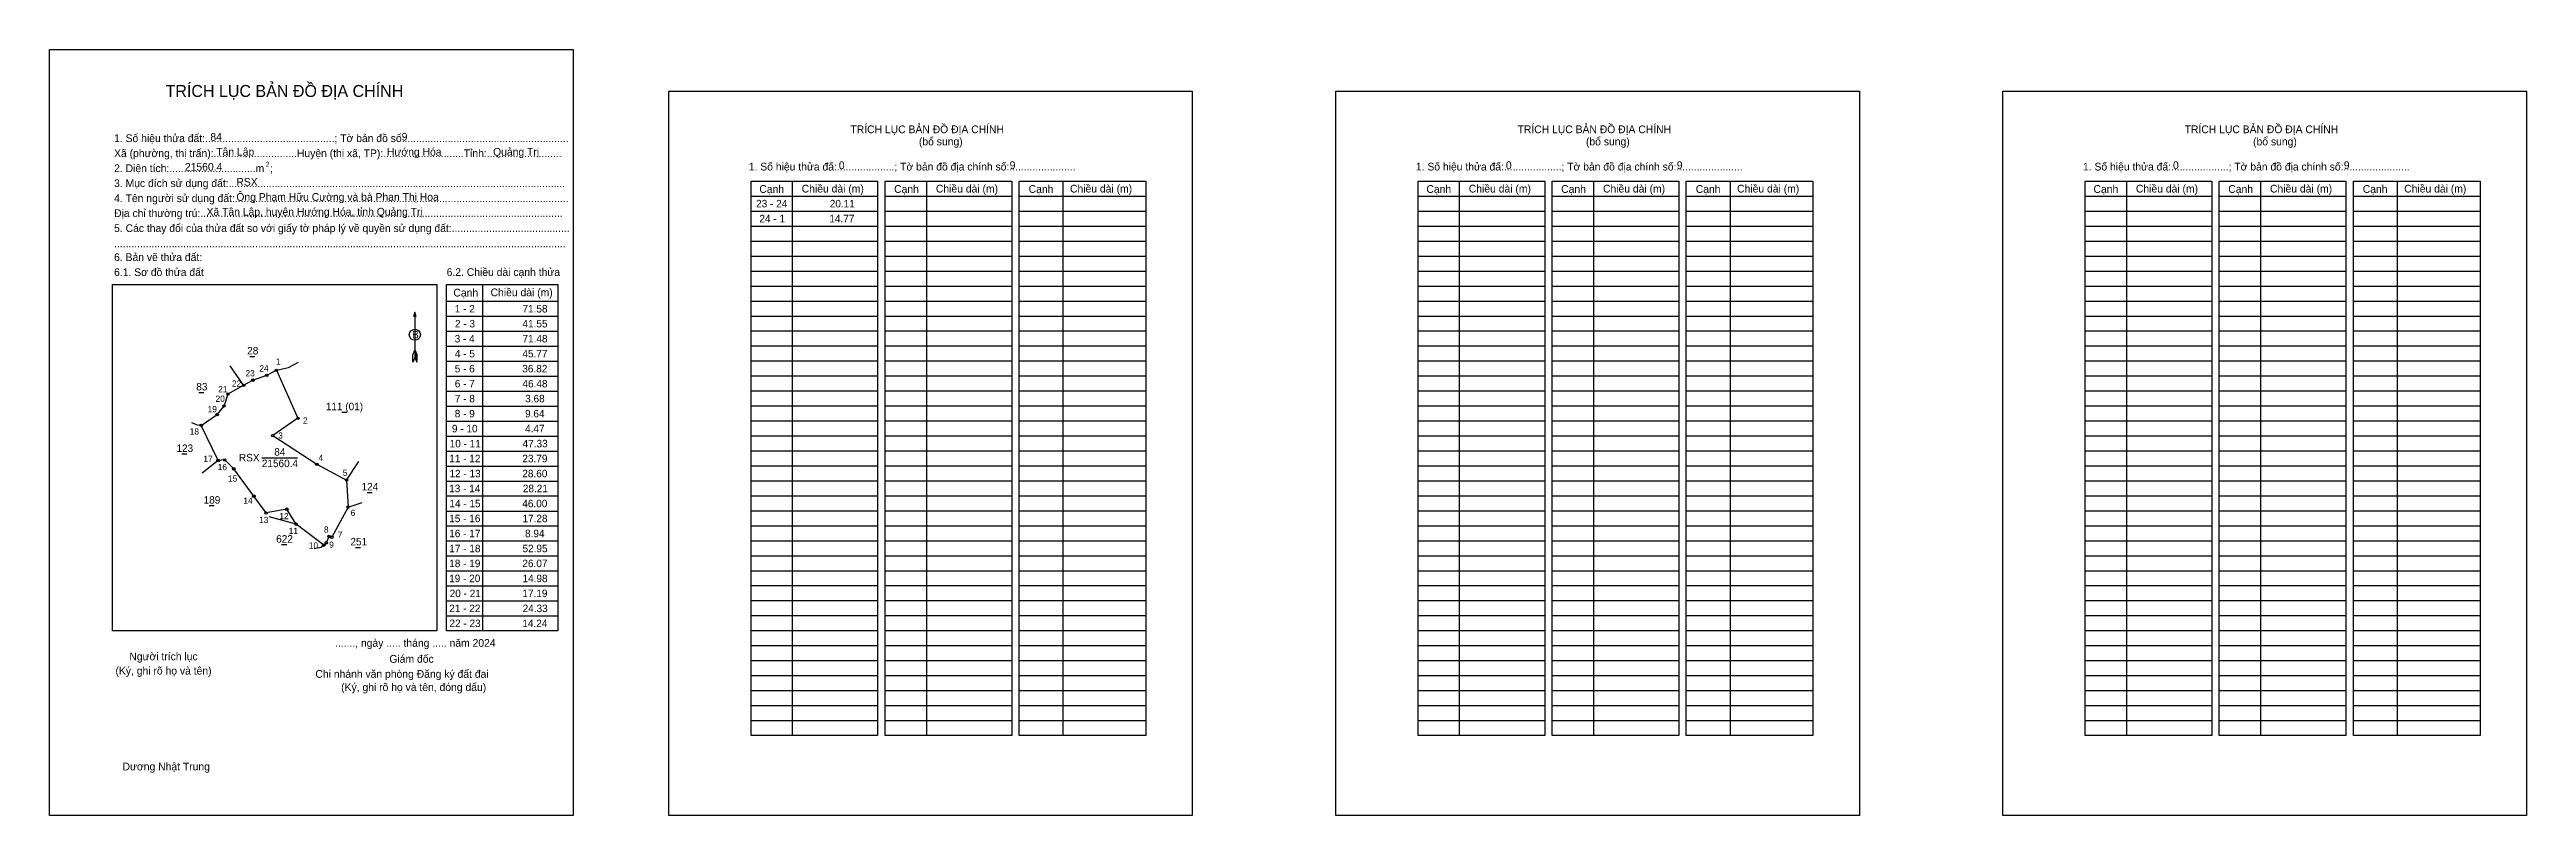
# Model space of a CAD drawing. Extents: x 541880 to 548270, y 1837258 to 1838299.
# Drawn here: x 544905 to 548270, y 1837258 to 1838299 of the extents above; entities that cross this region are included whole.
import ezdxf

# ---------------------------------------------------------------- set-up
doc = ezdxf.new("R2010")
doc.units = 0
for name, color, linetype in [('Level 1', 7, 'Continuous'), ('Level 10', 7, 'Continuous'), ('Level 11', 7, 'Continuous'), ('Level 13', 7, 'Continuous'), ('Level 2', 7, 'Continuous'), ('Level 27', 7, 'Continuous'), ('Level 36', 7, 'Continuous'), ('Level 52', 7, 'Continuous'), ('Level 6', 7, 'Continuous'), ('Level 9', 7, 'Continuous')]:
    doc.layers.add(name, color=color, linetype=linetype)

msp = doc.modelspace()

# ---------------------------------------------------------------- linework, layer by layer
at = {"layer": 'Level 1'}
for p, q in [((544905, 1838298.7), (544905, 1838298.7)), ((545746.2, 1838242), (545746.2, 1838242)), ((545858, 1838099.6), (546030, 1838099.6)), ((545914, 1838119.9), (545914, 1837366.8)), ((546040.2, 1838099.6), (546212.2, 1838099.6)), ((546096.2, 1838119.9), (546096.2, 1837366.8)), ((546222.4, 1838099.6), (546394.4, 1838099.6)), ((546281.8, 1838119.9), (546281.8, 1837366.8)), ((546764.3, 1838099.6), (546936.3, 1838099.6)), ((546820.3, 1838119.9), (546820.3, 1837366.8)), ((546946.5, 1838099.6), (547118.5, 1838099.6)), ((547002.5, 1838119.9), (547002.5, 1837366.8)), ((547128.7, 1838099.6), (547300.7, 1838099.6)), ((547188.1, 1838119.9), (547188.1, 1837366.8)), ((547670.6, 1838099.6), (547842.6, 1838099.6)), ((547726.5, 1838119.9), (547726.5, 1837366.8)), ((547852.8, 1838099.6), (548024.8, 1838099.6)), ((547908.8, 1838119.9), (547908.8, 1837366.8)), ((548035, 1838099.6), (548207, 1838099.6)), ((548094.4, 1838119.9), (548094.4, 1837366.8)), ((545858, 1838079.2), (546030, 1838079.2)), ((546040.2, 1838079.2), (546212.2, 1838079.2)), ((546222.4, 1838079.2), (546394.4, 1838079.2)), ((546764.3, 1838079.2), (546936.3, 1838079.2)), ((546946.5, 1838079.2), (547118.5, 1838079.2)), ((547128.7, 1838079.2), (547300.7, 1838079.2)), ((547670.6, 1838079.2), (547842.6, 1838079.2)), ((547852.8, 1838079.2), (548024.8, 1838079.2)), ((548035, 1838079.2), (548207, 1838079.2)), ((545858, 1838058.9), (546030, 1838058.9)), ((545858, 1838038.5), (546030, 1838038.5)), ((546040.2, 1838058.9), (546212.2, 1838058.9)), ((546040.2, 1838038.5), (546212.2, 1838038.5)), ((546222.4, 1838058.9), (546394.4, 1838058.9)), ((546222.4, 1838038.5), (546394.4, 1838038.5)), ((546764.3, 1838058.9), (546936.3, 1838058.9)), ((546764.3, 1838038.5), (546936.3, 1838038.5)), ((546946.5, 1838058.9), (547118.5, 1838058.9)), ((546946.5, 1838038.5), (547118.5, 1838038.5)), ((547128.7, 1838058.9), (547300.7, 1838058.9)), ((547128.7, 1838038.5), (547300.7, 1838038.5)), ((547670.6, 1838058.9), (547842.6, 1838058.9)), ((547670.6, 1838038.5), (547842.6, 1838038.5)), ((547852.8, 1838058.9), (548024.8, 1838058.9)), ((547852.8, 1838038.5), (548024.8, 1838038.5)), ((548035, 1838058.9), (548207, 1838058.9)), ((548035, 1838038.5), (548207, 1838038.5)), ((545858, 1838018.2), (546030, 1838018.2)), ((545858, 1837997.8), (546030, 1837997.8)), ((546040.2, 1838018.2), (546212.2, 1838018.2)), ((546040.2, 1837997.8), (546212.2, 1837997.8)), ((546222.4, 1838018.2), (546394.4, 1838018.2)), ((546222.4, 1837997.8), (546394.4, 1837997.8)), ((546764.3, 1838018.2), (546936.3, 1838018.2)), ((546764.3, 1837997.8), (546936.3, 1837997.8)), ((546946.5, 1838018.2), (547118.5, 1838018.2)), ((546946.5, 1837997.8), (547118.5, 1837997.8)), ((547128.7, 1838018.2), (547300.7, 1838018.2)), ((547128.7, 1837997.8), (547300.7, 1837997.8)), ((547670.6, 1838018.2), (547842.6, 1838018.2)), ((547670.6, 1837997.8), (547842.6, 1837997.8)), ((547852.8, 1838018.2), (548024.8, 1838018.2)), ((547852.8, 1837997.8), (548024.8, 1837997.8)), ((548035, 1838018.2), (548207, 1838018.2)), ((548035, 1837997.8), (548207, 1837997.8)), ((544990.6, 1837979.5), (544990.6, 1837979.5)), ((545493.4, 1837979.5), (545493.4, 1837509)), ((545858, 1837977.4), (546030, 1837977.4)), ((546040.2, 1837977.4), (546212.2, 1837977.4)), ((546222.4, 1837977.4), (546394.4, 1837977.4)), ((546764.3, 1837977.4), (546936.3, 1837977.4)), ((546946.5, 1837977.4), (547118.5, 1837977.4)), ((547128.7, 1837977.4), (547300.7, 1837977.4)), ((547670.6, 1837977.4), (547842.6, 1837977.4)), ((547852.8, 1837977.4), (548024.8, 1837977.4)), ((548035, 1837977.4), (548207, 1837977.4)), ((545401.3, 1837942), (545401.3, 1837880.4)), ((545444.5, 1837956.8), (545595.5, 1837956.8)), ((545444.5, 1837936.4), (545595.5, 1837936.4)), ((545858, 1837957.1), (546030, 1837957.1)), ((545858, 1837936.7), (546030, 1837936.7)), ((546040.2, 1837957.1), (546212.2, 1837957.1)), ((546040.2, 1837936.7), (546212.2, 1837936.7)), ((546222.4, 1837957.1), (546394.4, 1837957.1)), ((546222.4, 1837936.7), (546394.4, 1837936.7)), ((546764.3, 1837957.1), (546936.3, 1837957.1)), ((546764.3, 1837936.7), (546936.3, 1837936.7)), ((546946.5, 1837957.1), (547118.5, 1837957.1)), ((546946.5, 1837936.7), (547118.5, 1837936.7)), ((547128.7, 1837957.1), (547300.7, 1837957.1)), ((547128.7, 1837936.7), (547300.7, 1837936.7)), ((547670.6, 1837957.1), (547842.6, 1837957.1)), ((547670.6, 1837936.7), (547842.6, 1837936.7)), ((547852.8, 1837957.1), (548024.8, 1837957.1)), ((547852.8, 1837936.7), (548024.8, 1837936.7)), ((548035, 1837957.1), (548207, 1837957.1)), ((548035, 1837936.7), (548207, 1837936.7)), ((545444.5, 1837916.1), (545595.5, 1837916.1)), ((545444.5, 1837895.7), (545595.5, 1837895.7)), ((545858, 1837916.4), (546030, 1837916.4)), ((545858, 1837896), (546030, 1837896)), ((546040.2, 1837916.4), (546212.2, 1837916.4)), ((546040.2, 1837896), (546212.2, 1837896)), ((546222.4, 1837916.4), (546394.4, 1837916.4)), ((546222.4, 1837896), (546394.4, 1837896)), ((546764.3, 1837916.4), (546936.3, 1837916.4)), ((546764.3, 1837896), (546936.3, 1837896)), ((546946.5, 1837916.4), (547118.5, 1837916.4)), ((546946.5, 1837896), (547118.5, 1837896)), ((547128.7, 1837916.4), (547300.7, 1837916.4)), ((547128.7, 1837896), (547300.7, 1837896)), ((547670.6, 1837916.4), (547842.6, 1837916.4)), ((547670.6, 1837896), (547842.6, 1837896)), ((547852.8, 1837916.4), (548024.8, 1837916.4)), ((547852.8, 1837896), (548024.8, 1837896)), ((548035, 1837916.4), (548207, 1837916.4)), ((548035, 1837896), (548207, 1837896)), ((545398.6, 1837874.1), (545398.7, 1837884.3)), ((545401.3, 1837880.4), (545398.6, 1837874.1)), ((545401.3, 1837890.6), (545398.7, 1837884.3)), ((545401.3, 1837890.6), (545403.9, 1837884.3)), ((545401.3, 1837889.7), (545403.9, 1837883.4)), ((545401.3, 1837888.8), (545403.9, 1837882.5)), ((545401.3, 1837888), (545404, 1837881.6)), ((545401.3, 1837887), (545404, 1837880.7)), ((545401.3, 1837886.2), (545404, 1837879.8)), ((545401.3, 1837885.3), (545404, 1837878.9)), ((545401.3, 1837884.4), (545404, 1837877.9)), ((545401.3, 1837883.5), (545404, 1837877)), ((545401.3, 1837882.6), (545404, 1837876.1)), ((545401.3, 1837881.7), (545404, 1837875.2)), ((545401.3, 1837880.4), (545404, 1837874.1)), ((545404, 1837874.1), (545403.9, 1837884.3)), ((545444.5, 1837875.4), (545595.5, 1837875.4)), ((545858, 1837875.7), (546030, 1837875.7)), ((546040.2, 1837875.7), (546212.2, 1837875.7)), ((546222.4, 1837875.7), (546394.4, 1837875.7)), ((546764.3, 1837875.7), (546936.3, 1837875.7)), ((546946.5, 1837875.7), (547118.5, 1837875.7)), ((547128.7, 1837875.7), (547300.7, 1837875.7)), ((547670.6, 1837875.7), (547842.6, 1837875.7)), ((547852.8, 1837875.7), (548024.8, 1837875.7)), ((548035, 1837875.7), (548207, 1837875.7)), ((545444.5, 1837855), (545595.5, 1837855)), ((545444.5, 1837834.7), (545595.5, 1837834.7)), ((545858, 1837855.3), (546030, 1837855.3)), ((545858, 1837835), (546030, 1837835)), ((546040.2, 1837855.3), (546212.2, 1837855.3)), ((546040.2, 1837835), (546212.2, 1837835)), ((546222.4, 1837855.3), (546394.4, 1837855.3)), ((546222.4, 1837835), (546394.4, 1837835)), ((546764.3, 1837855.3), (546936.3, 1837855.3)), ((546764.3, 1837835), (546936.3, 1837835)), ((546946.5, 1837855.3), (547118.5, 1837855.3)), ((546946.5, 1837835), (547118.5, 1837835)), ((547128.7, 1837855.3), (547300.7, 1837855.3)), ((547128.7, 1837835), (547300.7, 1837835)), ((547670.6, 1837855.3), (547842.6, 1837855.3)), ((547670.6, 1837835), (547842.6, 1837835)), ((547852.8, 1837855.3), (548024.8, 1837855.3)), ((547852.8, 1837835), (548024.8, 1837835)), ((548035, 1837855.3), (548207, 1837855.3)), ((548035, 1837835), (548207, 1837835)), ((545444.5, 1837814.3), (545595.5, 1837814.3)), ((545444.5, 1837793.9), (545595.5, 1837793.9)), ((545858, 1837814.6), (546030, 1837814.6)), ((545858, 1837794.3), (546030, 1837794.3)), ((546040.2, 1837814.6), (546212.2, 1837814.6)), ((546040.2, 1837794.3), (546212.2, 1837794.3)), ((546222.4, 1837814.6), (546394.4, 1837814.6)), ((546222.4, 1837794.3), (546394.4, 1837794.3)), ((546764.3, 1837814.6), (546936.3, 1837814.6)), ((546764.3, 1837794.3), (546936.3, 1837794.3)), ((546946.5, 1837814.6), (547118.5, 1837814.6)), ((546946.5, 1837794.3), (547118.5, 1837794.3)), ((547128.7, 1837814.6), (547300.7, 1837814.6)), ((547128.7, 1837794.3), (547300.7, 1837794.3)), ((547670.6, 1837814.6), (547842.6, 1837814.6)), ((547670.6, 1837794.3), (547842.6, 1837794.3)), ((547852.8, 1837814.6), (548024.8, 1837814.6)), ((547852.8, 1837794.3), (548024.8, 1837794.3)), ((548035, 1837814.6), (548207, 1837814.6)), ((548035, 1837794.3), (548207, 1837794.3)), ((545444.5, 1837773.6), (545595.5, 1837773.6)), ((545858, 1837773.9), (546030, 1837773.9)), ((546040.2, 1837773.9), (546212.2, 1837773.9)), ((546222.4, 1837773.9), (546394.4, 1837773.9)), ((546764.3, 1837773.9), (546936.3, 1837773.9)), ((546946.5, 1837773.9), (547118.5, 1837773.9)), ((547128.7, 1837773.9), (547300.7, 1837773.9)), ((547670.6, 1837773.9), (547842.6, 1837773.9)), ((547852.8, 1837773.9), (548024.8, 1837773.9)), ((548035, 1837773.9), (548207, 1837773.9)), ((545444.5, 1837753.2), (545595.5, 1837753.2)), ((545444.5, 1837732.9), (545595.5, 1837732.9)), ((545858, 1837753.5), (546030, 1837753.5)), ((545858, 1837733.2), (546030, 1837733.2)), ((546040.2, 1837753.5), (546212.2, 1837753.5)), ((546040.2, 1837733.2), (546212.2, 1837733.2)), ((546222.4, 1837753.5), (546394.4, 1837753.5)), ((546222.4, 1837733.2), (546394.4, 1837733.2)), ((546764.3, 1837753.5), (546936.3, 1837753.5)), ((546764.3, 1837733.2), (546936.3, 1837733.2)), ((546946.5, 1837753.5), (547118.5, 1837753.5)), ((546946.5, 1837733.2), (547118.5, 1837733.2)), ((547128.7, 1837753.5), (547300.7, 1837753.5)), ((547128.7, 1837733.2), (547300.7, 1837733.2)), ((547670.6, 1837753.5), (547842.6, 1837753.5)), ((547670.6, 1837733.2), (547842.6, 1837733.2)), ((547852.8, 1837753.5), (548024.8, 1837753.5)), ((547852.8, 1837733.2), (548024.8, 1837733.2)), ((548035, 1837753.5), (548207, 1837753.5)), ((548035, 1837733.2), (548207, 1837733.2)), ((545444.5, 1837712.5), (545595.5, 1837712.5)), ((545444.5, 1837692.2), (545595.5, 1837692.2)), ((545858, 1837712.8), (546030, 1837712.8)), ((545858, 1837692.5), (546030, 1837692.5)), ((546040.2, 1837712.8), (546212.2, 1837712.8)), ((546040.2, 1837692.5), (546212.2, 1837692.5)), ((546222.4, 1837712.8), (546394.4, 1837712.8)), ((546222.4, 1837692.5), (546394.4, 1837692.5)), ((546764.3, 1837712.8), (546936.3, 1837712.8)), ((546764.3, 1837692.5), (546936.3, 1837692.5)), ((546946.5, 1837712.8), (547118.5, 1837712.8)), ((546946.5, 1837692.5), (547118.5, 1837692.5)), ((547128.7, 1837712.8), (547300.7, 1837712.8)), ((547128.7, 1837692.5), (547300.7, 1837692.5)), ((547670.6, 1837712.8), (547842.6, 1837712.8)), ((547670.6, 1837692.5), (547842.6, 1837692.5)), ((547852.8, 1837712.8), (548024.8, 1837712.8)), ((547852.8, 1837692.5), (548024.8, 1837692.5)), ((548035, 1837712.8), (548207, 1837712.8)), ((548035, 1837692.5), (548207, 1837692.5)), ((545444.5, 1837671.8), (545595.5, 1837671.8)), ((545858, 1837672.1), (546030, 1837672.1)), ((546040.2, 1837672.1), (546212.2, 1837672.1)), ((546222.4, 1837672.1), (546394.4, 1837672.1)), ((546764.3, 1837672.1), (546936.3, 1837672.1)), ((546946.5, 1837672.1), (547118.5, 1837672.1)), ((547128.7, 1837672.1), (547300.7, 1837672.1)), ((547670.6, 1837672.1), (547842.6, 1837672.1)), ((547852.8, 1837672.1), (548024.8, 1837672.1)), ((548035, 1837672.1), (548207, 1837672.1)), ((545444.5, 1837651.5), (545595.5, 1837651.5)), ((545444.5, 1837631.1), (545595.5, 1837631.1)), ((545858, 1837651.8), (546030, 1837651.8)), ((545858, 1837631.4), (546030, 1837631.4)), ((546040.2, 1837651.8), (546212.2, 1837651.8)), ((546040.2, 1837631.4), (546212.2, 1837631.4)), ((546222.4, 1837651.8), (546394.4, 1837651.8)), ((546222.4, 1837631.4), (546394.4, 1837631.4)), ((546764.3, 1837651.8), (546936.3, 1837651.8)), ((546764.3, 1837631.4), (546936.3, 1837631.4)), ((546946.5, 1837651.8), (547118.5, 1837651.8)), ((546946.5, 1837631.4), (547118.5, 1837631.4)), ((547128.7, 1837651.8), (547300.7, 1837651.8)), ((547128.7, 1837631.4), (547300.7, 1837631.4)), ((547670.6, 1837651.8), (547842.6, 1837651.8)), ((547670.6, 1837631.4), (547842.6, 1837631.4)), ((547852.8, 1837651.8), (548024.8, 1837651.8)), ((547852.8, 1837631.4), (548024.8, 1837631.4)), ((548035, 1837651.8), (548207, 1837651.8)), ((548035, 1837631.4), (548207, 1837631.4)), ((545444.5, 1837610.8), (545595.5, 1837610.8)), ((545444.5, 1837590.4), (545595.5, 1837590.4)), ((545858, 1837611.1), (546030, 1837611.1)), ((545858, 1837590.7), (546030, 1837590.7)), ((546040.2, 1837611.1), (546212.2, 1837611.1)), ((546040.2, 1837590.7), (546212.2, 1837590.7)), ((546222.4, 1837611.1), (546394.4, 1837611.1)), ((546222.4, 1837590.7), (546394.4, 1837590.7)), ((546764.3, 1837611.1), (546936.3, 1837611.1)), ((546764.3, 1837590.7), (546936.3, 1837590.7)), ((546946.5, 1837611.1), (547118.5, 1837611.1)), ((546946.5, 1837590.7), (547118.5, 1837590.7)), ((547128.7, 1837611.1), (547300.7, 1837611.1)), ((547128.7, 1837590.7), (547300.7, 1837590.7)), ((547670.6, 1837611.1), (547842.6, 1837611.1)), ((547670.6, 1837590.7), (547842.6, 1837590.7)), ((547852.8, 1837611.1), (548024.8, 1837611.1)), ((547852.8, 1837590.7), (548024.8, 1837590.7)), ((548035, 1837611.1), (548207, 1837611.1)), ((548035, 1837590.7), (548207, 1837590.7)), ((545444.5, 1837570), (545595.5, 1837570)), ((545858, 1837570.4), (546030, 1837570.4)), ((546040.2, 1837570.4), (546212.2, 1837570.4)), ((546222.4, 1837570.4), (546394.4, 1837570.4)), ((546764.3, 1837570.4), (546936.3, 1837570.4)), ((546946.5, 1837570.4), (547118.5, 1837570.4)), ((547128.7, 1837570.4), (547300.7, 1837570.4)), ((547670.6, 1837570.4), (547842.6, 1837570.4)), ((547852.8, 1837570.4), (548024.8, 1837570.4)), ((548035, 1837570.4), (548207, 1837570.4)), ((545444.5, 1837549.7), (545595.5, 1837549.7)), ((545444.5, 1837529.3), (545595.5, 1837529.3)), ((545858, 1837550), (546030, 1837550)), ((545858, 1837529.7), (546030, 1837529.7)), ((546040.2, 1837550), (546212.2, 1837550)), ((546040.2, 1837529.7), (546212.2, 1837529.7)), ((546222.4, 1837550), (546394.4, 1837550)), ((546222.4, 1837529.7), (546394.4, 1837529.7)), ((546764.3, 1837550), (546936.3, 1837550)), ((546764.3, 1837529.7), (546936.3, 1837529.7)), ((546946.5, 1837550), (547118.5, 1837550)), ((546946.5, 1837529.7), (547118.5, 1837529.7)), ((547128.7, 1837550), (547300.7, 1837550)), ((547128.7, 1837529.7), (547300.7, 1837529.7)), ((547670.6, 1837550), (547842.6, 1837550)), ((547670.6, 1837529.7), (547842.6, 1837529.7)), ((547852.8, 1837550), (548024.8, 1837550)), ((547852.8, 1837529.7), (548024.8, 1837529.7)), ((548035, 1837550), (548207, 1837550)), ((548035, 1837529.7), (548207, 1837529.7)), ((545431, 1837509), (545431, 1837509)), ((545858, 1837509.3), (546030, 1837509.3)), ((545858, 1837488.9), (546030, 1837488.9)), ((546040.2, 1837509.3), (546212.2, 1837509.3)), ((546040.2, 1837488.9), (546212.2, 1837488.9)), ((546222.4, 1837509.3), (546394.4, 1837509.3)), ((546222.4, 1837488.9), (546394.4, 1837488.9)), ((546764.3, 1837509.3), (546936.3, 1837509.3)), ((546764.3, 1837488.9), (546936.3, 1837488.9)), ((546946.5, 1837509.3), (547118.5, 1837509.3)), ((546946.5, 1837488.9), (547118.5, 1837488.9)), ((547128.7, 1837509.3), (547300.7, 1837509.3)), ((547128.7, 1837488.9), (547300.7, 1837488.9)), ((547670.6, 1837509.3), (547842.6, 1837509.3)), ((547670.6, 1837488.9), (547842.6, 1837488.9)), ((547852.8, 1837509.3), (548024.8, 1837509.3)), ((547852.8, 1837488.9), (548024.8, 1837488.9)), ((548035, 1837509.3), (548207, 1837509.3)), ((548035, 1837488.9), (548207, 1837488.9)), ((545858, 1837468.6), (546030, 1837468.6)), ((546040.2, 1837468.6), (546212.2, 1837468.6)), ((546222.4, 1837468.6), (546394.4, 1837468.6)), ((546764.3, 1837468.6), (546936.3, 1837468.6)), ((546946.5, 1837468.6), (547118.5, 1837468.6)), ((547128.7, 1837468.6), (547300.7, 1837468.6)), ((547670.6, 1837468.6), (547842.6, 1837468.6)), ((547852.8, 1837468.6), (548024.8, 1837468.6)), ((548035, 1837468.6), (548207, 1837468.6)), ((545858, 1837448.2), (546030, 1837448.2)), ((545858, 1837427.9), (546030, 1837427.9)), ((546040.2, 1837448.2), (546212.2, 1837448.2)), ((546040.2, 1837427.9), (546212.2, 1837427.9)), ((546222.4, 1837448.2), (546394.4, 1837448.2)), ((546222.4, 1837427.9), (546394.4, 1837427.9)), ((546764.3, 1837448.2), (546936.3, 1837448.2)), ((546764.3, 1837427.9), (546936.3, 1837427.9)), ((546946.5, 1837448.2), (547118.5, 1837448.2)), ((546946.5, 1837427.9), (547118.5, 1837427.9)), ((547128.7, 1837448.2), (547300.7, 1837448.2)), ((547128.7, 1837427.9), (547300.7, 1837427.9)), ((547670.6, 1837448.2), (547842.6, 1837448.2)), ((547670.6, 1837427.9), (547842.6, 1837427.9)), ((547852.8, 1837448.2), (548024.8, 1837448.2)), ((547852.8, 1837427.9), (548024.8, 1837427.9)), ((548035, 1837448.2), (548207, 1837448.2)), ((548035, 1837427.9), (548207, 1837427.9)), ((545858, 1837407.5), (546030, 1837407.5)), ((546040.2, 1837407.5), (546212.2, 1837407.5)), ((546222.4, 1837407.5), (546394.4, 1837407.5)), ((546764.3, 1837407.5), (546936.3, 1837407.5)), ((546946.5, 1837407.5), (547118.5, 1837407.5)), ((547128.7, 1837407.5), (547300.7, 1837407.5)), ((547670.6, 1837407.5), (547842.6, 1837407.5)), ((547852.8, 1837407.5), (548024.8, 1837407.5)), ((548035, 1837407.5), (548207, 1837407.5)), ((545858, 1837387.2), (546030, 1837387.2)), ((546040.2, 1837387.2), (546212.2, 1837387.2)), ((546222.4, 1837387.2), (546394.4, 1837387.2)), ((546764.3, 1837387.2), (546936.3, 1837387.2)), ((546946.5, 1837387.2), (547118.5, 1837387.2)), ((547128.7, 1837387.2), (547300.7, 1837387.2)), ((547670.6, 1837387.2), (547842.6, 1837387.2)), ((547852.8, 1837387.2), (548024.8, 1837387.2)), ((548035, 1837387.2), (548207, 1837387.2)), ((545616.3, 1837258.2), (545616.3, 1837258.2)), ((546457.5, 1837258.2), (546457.5, 1837258.2))]:
    msp.add_line(p, q, dxfattribs=at)
for points in [[(545858, 1838119.9), (546030, 1838119.9), (546030, 1837366.8), (545858, 1837366.8)], [(546040.2, 1838119.9), (546212.2, 1838119.9), (546212.2, 1837366.8), (546040.2, 1837366.8)], [(546222.4, 1838119.9), (546394.4, 1838119.9), (546394.4, 1837366.8), (546222.4, 1837366.8)], [(546764.3, 1838119.9), (546936.3, 1838119.9), (546936.3, 1837366.8), (546764.3, 1837366.8)], [(546946.5, 1838119.9), (547118.5, 1838119.9), (547118.5, 1837366.8), (546946.5, 1837366.8)], [(547128.7, 1838119.9), (547300.7, 1838119.9), (547300.7, 1837366.8), (547128.7, 1837366.8)], [(547670.6, 1838119.9), (547842.6, 1838119.9), (547842.6, 1837366.8), (547670.6, 1837366.8)], [(547852.8, 1838119.9), (548024.8, 1838119.9), (548024.8, 1837366.8), (547852.8, 1837366.8)], [(548035, 1838119.9), (548207, 1838119.9), (548207, 1837366.8), (548035, 1837366.8)], [(544990.6, 1837979.5), (545431, 1837979.5), (545431, 1837509), (544990.6, 1837509)], [(545444.5, 1837979.5), (545595.5, 1837979.5), (545595.5, 1837509), (545444.5, 1837509)]]:
    msp.add_lwpolyline(points, close=True, dxfattribs=at)
msp.add_lwpolyline([(545403.1, 1837935.4), (545401.3, 1837942), (545399.5, 1837935.4)], dxfattribs=at)
msp.add_circle((545401.3, 1837911.2), 7.51, dxfattribs=at)
at = {"layer": 'Level 10'}
for p, q in [((545229.6, 1837866.8), (545243.1, 1837874.1)), ((545106.2, 1837788.2), (545098.5, 1837791.6)), ((545277.7, 1837625.5), (545274, 1837622.2)), ((545274, 1837622.2), (545264.4, 1837620.6))]:
    msp.add_line(p, q, dxfattribs=at)
msp.add_lwpolyline([(545181.1, 1837849.6), (545200.1, 1837856.2), (545213.2, 1837863), (545242.5, 1837797.7), (545208.2, 1837774.2), (545268.2, 1837735.3), (545308.6, 1837713.9), (545310.5, 1837677.1), (545288.4, 1837636.3), (545284.8, 1837637.4), (545281, 1837628.5), (545277.7, 1837625.5), (545239.9, 1837654), (545227.4, 1837674.2), (545199.2, 1837669.1), (545182.6, 1837691.9), (545155.4, 1837729), (545143, 1837741.1), (545134.1, 1837740.4), (545111.1, 1837788.1), (545132.7, 1837802.8), (545142.1, 1837814.4), (545147.5, 1837830.8), (545168.7, 1837842.6)], close=True, dxfattribs=at)
at = {"layer": 'Level 11'}
for centre in [(545213.2, 1837863), (545147.5, 1837830.8), (545168.7, 1837842.6), (545181.1, 1837849.6), (545181.1, 1837849.6), (545200.1, 1837856.2), (545132.7, 1837802.8), (545142.1, 1837814.4), (545242.5, 1837797.7), (545111.1, 1837788.1), (545208.2, 1837774.2), (545134.1, 1837740.4), (545143, 1837741.1), (545155.4, 1837729), (545268.2, 1837735.3), (545182.6, 1837691.9), (545308.6, 1837713.9), (545199.2, 1837669.1), (545227.4, 1837674.2), (545310.5, 1837677.1), (545239.9, 1837654), (545277.7, 1837625.5), (545281, 1837628.5), (545284.8, 1837637.4), (545288.4, 1837636.3)]:
    msp.add_circle(centre, 1.7, dxfattribs=at)
at = {"layer": 'Level 2'}
for points in [[(544905, 1838298.7), (545616.3, 1838298.7), (545616.3, 1837258.2), (544905, 1837258.2)], [(545746.2, 1838242), (546457.5, 1838242), (546457.5, 1837258.2), (545746.2, 1837258.2)], [(546652.5, 1838242), (547363.8, 1838242), (547363.8, 1837258.2), (546652.5, 1837258.2)], [(547558.8, 1838242), (548270.1, 1838242), (548270.1, 1837258.2), (547558.8, 1837258.2)]]:
    msp.add_lwpolyline(points, close=True, dxfattribs=at)
at = {"layer": 'Level 27'}
for p, q in [((545168.7, 1837842.6), (545150.2, 1837869.2)), ((545213.2, 1837863), (545229.6, 1837866.8)), ((545111.1, 1837788.1), (545106.2, 1837788.2)), ((545134.1, 1837740.4), (545112.3, 1837723.1)), ((545308.6, 1837713.9), (545325.1, 1837739.1)), ((545239.9, 1837654), (545203.4, 1837663.7)), ((545310.5, 1837677.1), (545329.5, 1837683.5)), ((545274, 1837622.2), (545274, 1837622.2))]:
    msp.add_line(p, q, dxfattribs=at)
at = {"layer": 'Level 9'}
for p, q in [((545177.1, 1837881.8), (545184.1, 1837881.8)), ((545107.7, 1837832.9), (545114.8, 1837832.9)), ((545302.1, 1837806), (545309.1, 1837806)), ((545084.5, 1837749.3), (545091.5, 1837749.3)), ((545193.3, 1837744.2), (545241.7, 1837744.2)), ((545336.5, 1837697.1), (545343.5, 1837697.1)), ((545121.7, 1837679.1), (545128.7, 1837679.1)), ((545220.3, 1837626.1), (545227.4, 1837626.1)), ((545320.6, 1837622.4), (545327.6, 1837622.4))]:
    msp.add_line(p, q, dxfattribs=at)

# ---------------------------------------------------------------- texts
at = {"layer": 'Level 1'}
for s, height, p in [('TRÍCH LỤC BẢN ĐỒ ĐỊA CHÍNH', 16.284, (545062.6, 1838234.3)), ('TRÍCH LỤC BẢN ĐỒ ĐỊA CHÍNH', 10.516, (545993.1, 1838185.1)), ('TRÍCH LỤC BẢN ĐỒ ĐỊA CHÍNH', 10.516, (546899.4, 1838185.1)), ('TRÍCH LỤC BẢN ĐỒ ĐỊA CHÍNH', 10.516, (547805.7, 1838185.1)), ('Xã (phường, thị trấn):.............................Huyện (thị xã, TP):............................Tỉnh:..........................', 10.5163, (544992.7, 1838152.6)), ('1. Số hiệu thửa đất:.............................................; Tờ bản đồ số:.........................................................', 10.5163, (544992.7, 1838173)), ('(bổ sung)', 10.52, (546086.1, 1838168.5)), ('(bổ sung)', 10.52, (546992.4, 1838168.5)), ('(bổ sung)', 10.52, (547898.7, 1838168.5)), ('2. Diện tích:..............................m  ;', 10.516, (544992.7, 1838132.2)), ('2', 6.78, (545198.6, 1838139.4)), ('1. Số hiệu thửa đấ:....................; Tờ bản đồ địa chính số:.......................', 10.516, (545855, 1838134.4)), ('1. Số hiệu thửa đấ:....................; Tờ bản đồ địa chính số:.......................', 10.516, (546761.3, 1838134.4)), ('1. Số hiệu thửa đấ:....................; Tờ bản đồ địa chính số:.......................', 10.516, (547667.6, 1838134.4)), ('4. Tên người sử dụng đất:....................................................................................................................', 10.5163, (544992.7, 1838091.5)), ('3. Mục đích sử dụng đất:.....................................................................................................................', 10.5163, (544992.7, 1838111.9)), ('Cạnh', 10.52, (545869.3, 1838104)), ('Chiều dài (m)', 10.516, (545926.9, 1838104.5)), ('Cạnh', 10.52, (546052.4, 1838104)), ('Chiều dài (m)', 10.516, (546109.2, 1838104.5)), ('Cạnh', 10.52, (546235.2, 1838104)), ('Chiều dài (m)', 10.516, (546291.4, 1838104.5)), ('Cạnh', 10.52, (546775.6, 1838104)), ('Chiều dài (m)', 10.516, (546833.2, 1838104.5)), ('Cạnh', 10.52, (546958.7, 1838104)), ('Chiều dài (m)', 10.516, (547015.5, 1838104.5)), ('Cạnh', 10.52, (547141.5, 1838104)), ('Chiều dài (m)', 10.516, (547197.7, 1838104.5)), ('Cạnh', 10.52, (547681.9, 1838104)), ('Chiều dài (m)', 10.516, (547739.5, 1838104.5)), ('Cạnh', 10.52, (547865, 1838104)), ('Chiều dài (m)', 10.516, (547921.7, 1838104.5)), ('Cạnh', 10.52, (548047.7, 1838104)), ('Chiều dài (m)', 10.516, (548104, 1838104.5)), ('Địa chỉ thường trú:..............................................................................................................................', 10.5163, (544992.7, 1838071.2)), ('5. Các thay đổi của thửa đất so với giấy tờ pháp lý về quyền sử dụng đất:.........................................', 10.5163, (544992.7, 1838050.8)), ('.............................................................................................................................................................', 10.5163, (544992.7, 1838030)), ('6. Bản vẽ thửa đất:', 10.516, (544992.7, 1838011.4)), ('6.1. Sơ đồ thửa đất', 10.516, (544992.7, 1837991)), ('6.2. Chiều dài cạnh thửa', 10.516, (545444.5, 1837991.1)), ('Cạnh', 10.52, (545453.7, 1837963.2)), ('Chiều dài (m)', 10.516, (545504.2, 1837963.6)), ('B', 10.2, (545397.5, 1837906.3)), ('......., ngày ..... tháng ..... năm 2024', 10.516, (545292.9, 1837487.3)), ('(Ký, ghi rõ họ và tên)', 10.516, (544994.6, 1837449.6)), ('Người trích lục', 10.516, (545013.4, 1837469)), ('Chi nhánh văn phòng Đăng ký đất đai', 10.516, (545266.2, 1837445.2)), ('Giám đốc', 10.52, (545366.7, 1837465.6)), ('(Ký, ghi rõ họ và tên, đóng dấu)', 10.516, (545301.2, 1837427.2)), ('Dương Nhật Trung', 10.516, (545004.2, 1837319.4))]:
    msp.add_text(s, height=height, dxfattribs=at).set_placement(p)
at = {"layer": 'Level 13'}
for s, p in [('RSX', (545162.3, 1837739.2)), ('21560.4', (545193.4, 1837731.4)), ('84', (545210.3, 1837747))]:
    msp.add_text(s, height=10.18, dxfattribs=at).set_placement(p)
at = {"layer": 'Level 36'}
for s, p in [('28', (545173.5, 1837884.5)), ('83', (545104.4, 1837835.6)), ('111 (01)', (545280.3, 1837808.7)), ('123', (545077.4, 1837752)), ('189', (545114.3, 1837681.8)), ('124', (545329, 1837699.8)), ('622', (545212.9, 1837628.8)), ('251', (545313.8, 1837625.1))]:
    msp.add_text(s, height=10.18, dxfattribs=at).set_placement(p)
at = {"layer": 'Level 52'}
for s, p in [('23 - 24', (545864.9, 1838084.3)), ('20.11', (545965, 1838084.3)), ('24 - 1', (545869.4, 1838064)), ('14.77', (545964.4, 1838064)), ('1 - 2', (545455.5, 1837941.5)), ('2 - 3', (545455.8, 1837921.2)), ('41.55', (545547.5, 1837921.2)), ('71.58', (545547.5, 1837941.5)), ('3 - 4', (545455.4, 1837900.8)), ('71.48', (545547.5, 1837900.8)), ('4 - 5', (545455.7, 1837880.5)), ('5 - 6', (545455.5, 1837860.1)), ('45.77', (545547.4, 1837880.5)), ('36.82', (545547.3, 1837860.1)), ('6 - 7', (545455.5, 1837839.7)), ('7 - 8', (545455.6, 1837819.4)), ('46.48', (545547.5, 1837839.7)), ('3.68', (545551.2, 1837819.4)), ('8 - 9', (545455.5, 1837799)), ('9.64', (545551, 1837799)), ('10 - 11', (545448.6, 1837758.3)), ('9 - 10', (545451.7, 1837778.7)), ('47.33', (545547.7, 1837758.3)), ('4.47', (545551.1, 1837778.7)), ('11 - 12', (545448, 1837738)), ('12 - 13', (545448.3, 1837717.6)), ('23.79', (545547.4, 1837738)), ('28.60', (545547.3, 1837717.6)), ('13 - 14', (545447.9, 1837697.3)), ('28.21', (545548, 1837697.3)), ('15 - 16', (545448, 1837656.6)), ('14 - 15', (545448.2, 1837676.9)), ('46.00', (545547.3, 1837676.9)), ('17.28', (545547.5, 1837656.6)), ('16 - 17', (545448, 1837636.2)), ('17 - 18', (545448.1, 1837615.8)), ('52.95', (545547.5, 1837615.8)), ('8.94', (545551, 1837636.2)), ('18 - 19', (545448, 1837595.5)), ('26.07', (545547.4, 1837595.5)), ('19 - 20', (545447.9, 1837575.1)), ('20 - 21', (545448.6, 1837554.8)), ('17.19', (545547.4, 1837554.8)), ('14.98', (545547.5, 1837575.1)), ('21 - 22', (545448, 1837534.4)), ('22 - 23', (545448.3, 1837514.1)), ('24.33', (545547.7, 1837534.4)), ('14.24', (545547.3, 1837514.1))]:
    msp.add_text(s, height=10.18, dxfattribs=at).set_placement(p)
at = {"layer": 'Level 6'}
for s, height, p in [('84', 10.52, (545123.5, 1838174.8)), ('Tân Lập', 10.52, (545131.5, 1838154.6)), ('Hướng Hóa', 10.52, (545363.4, 1838154.5)), ('9', 10.5, (545383.4, 1838175)), ('Quảng Trị', 10.52, (545507.6, 1838154.5)), ('21560.4', 10.52, (545088.9, 1838134.1)), ('0', 10.5, (545977.3, 1838136.3)), ('9', 10.5, (546209.4, 1838136.3)), ('0', 10.5, (546883.6, 1838136.3)), ('9', 10.5, (547115.7, 1838136.3)), ('0', 10.5, (547789.9, 1838136.3)), ('9', 10.5, (548022, 1838136.3)), ('Ông Phạm Hữu Cường và bà Phan Thị Hoa', 10.516, (545158.8, 1838093.2)), ('RSX', 10.52, (545158.8, 1838113.7)), ('Xã Tân Lập, huyện Hướng Hóa, tỉnh Quảng Trị', 10.516, (545118.3, 1838073.1))]:
    msp.add_text(s, height=height, dxfattribs=at).set_placement(p)
at = {"layer": 'Level 9'}
for s, p in [('23', (545171.2, 1837854.7)), ('24', (545190, 1837861.3)), ('1', (545212.6, 1837870.6)), ('20', (545130.5, 1837820.1)), ('21', (545134.1, 1837833)), ('22', (545152.8, 1837840.7)), ('19', (545119.8, 1837806)), ('2', (545249.4, 1837790.6)), ('18', (545095.4, 1837775.7)), ('3', (545215.7, 1837770.1)), ('17', (545114, 1837738.5)), ('16', (545133.5, 1837727.3)), ('4', (545270.4, 1837739.9)), ('5', (545303.3, 1837719.5)), ('15', (545147.4, 1837711.7)), ('14', (545168.3, 1837681.6)), ('13', (545189.7, 1837655.4)), ('12', (545217.2, 1837660.7)), ('6', (545314.1, 1837665.1)), ('11', (545229.9, 1837640.6)), ('10', (545257.3, 1837620.8)), ('8', (545277.8, 1837642.3)), ('9', (545285, 1837621.8)), ('7', (545296.5, 1837635.4))]:
    msp.add_text(s, height=8.48, dxfattribs=at).set_placement(p)

doc.saveas('drawing.dxf')
